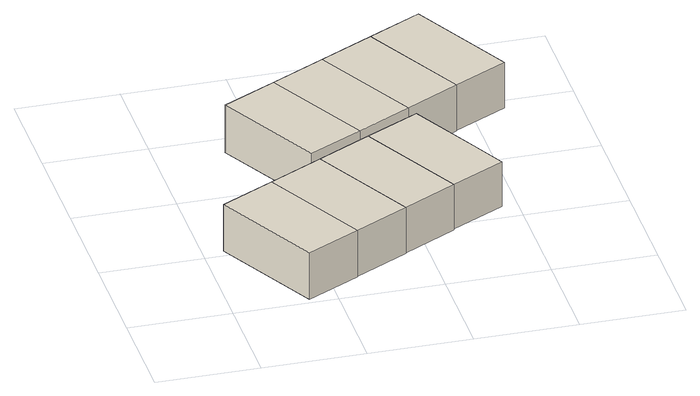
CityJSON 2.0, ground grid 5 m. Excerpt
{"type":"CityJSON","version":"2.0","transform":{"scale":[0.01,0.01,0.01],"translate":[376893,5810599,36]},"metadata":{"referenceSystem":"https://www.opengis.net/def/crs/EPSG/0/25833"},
"CityObjects":{
"building1":{"type":"Building","attributes":{"Gemeindeschluessel":"11000006","BezugspunktDach":"2200","function":"31001_2463","measuredHeight":2.47,"storeysAboveGround":1},"address":[{"country":"Germany","locality":"Berlin","thoroughfareNumber":"20 (11)","thoroughfareName":"Am Beelitzhof"}],"geometry":[{"type":"Solid","lod":"1","boundaries":[[[[0,1,2,3]],[[4,5,6,7]],[[4,7,3,2]],[[5,4,2,1]],[[6,5,1,0]],[[7,6,0,3]]]]}]},
"building2":{"type":"Building","attributes":{"Gemeindeschluessel":"11000006","BezugspunktDach":"2200","function":"31001_2463","measuredHeight":2.45,"storeysAboveGround":1},"address":[{"country":"Germany","locality":"Berlin","thoroughfareNumber":"20 (12)","thoroughfareName":"Am Beelitzhof"}],"geometry":[{"type":"Solid","lod":"1","boundaries":[[[[1,8,9,2]],[[10,11,12,13]],[[10,13,2,9]],[[11,10,9,8]],[[12,11,8,1]],[[13,12,1,2]]]]}]},
"building3":{"type":"Building","attributes":{"Gemeindeschluessel":"11000006","BezugspunktDach":"2200","function":"31001_2463","measuredHeight":2.52,"storeysAboveGround":1},"address":[{"country":"Germany","locality":"Berlin","thoroughfareNumber":"20 (7)","thoroughfareName":"Am Beelitzhof"}],"geometry":[{"type":"Solid","lod":"1","boundaries":[[[[14,15,16,17]],[[18,19,20,21]],[[18,21,17,16]],[[19,18,16,15]],[[20,19,15,14]],[[21,20,14,17]]]]}]},
"building4":{"type":"Building","attributes":{"Gemeindeschluessel":"11000006","BezugspunktDach":"2200","function":"31001_2463","measuredHeight":2.42,"storeysAboveGround":1},"address":[{"country":"Germany","locality":"Berlin","thoroughfareNumber":"20 (13)","thoroughfareName":"Am Beelitzhof"}],"geometry":[{"type":"Solid","lod":"1","boundaries":[[[[8,22,23,9]],[[24,25,26,27]],[[24,27,9,23]],[[25,24,23,22]],[[26,25,22,8]],[[27,26,8,9]]]]}]},
"building5":{"type":"Building","attributes":{"Gemeindeschluessel":"11000006","BezugspunktDach":"2200","function":"31001_2463","measuredHeight":2.45,"storeysAboveGround":1},"address":[{"country":"Germany","locality":"Berlin","thoroughfareNumber":"20 (8)","thoroughfareName":"Am Beelitzhof"}],"geometry":[{"type":"Solid","lod":"1","boundaries":[[[[15,28,29,16]],[[30,31,32,33]],[[30,33,16,29]],[[31,30,29,28]],[[32,31,28,15]],[[33,32,15,16]]]]}]},
"building6":{"type":"Building","attributes":{"Gemeindeschluessel":"11000006","BezugspunktDach":"2200","function":"31001_2463","measuredHeight":2.36,"storeysAboveGround":1},"address":[{"country":"Germany","locality":"Berlin","thoroughfareNumber":"20 (14)","thoroughfareName":"Am Beelitzhof"}],"geometry":[{"type":"Solid","lod":"1","boundaries":[[[[22,34,35,36,23]],[[37,38,39,40,41]],[[37,41,23,36]],[[38,37,36,35]],[[39,38,35,34]],[[40,39,34,22]],[[41,40,22,23]]]]}]},
"building7":{"type":"Building","attributes":{"Gemeindeschluessel":"11000006","BezugspunktDach":"2200","function":"31001_2463","measuredHeight":2.45,"storeysAboveGround":1},"address":[{"country":"Germany","locality":"Berlin","thoroughfareNumber":"20 (9)","thoroughfareName":"Am Beelitzhof"}],"geometry":[{"type":"Solid","lod":"1","boundaries":[[[[28,42,43,29]],[[44,45,31,30]],[[44,30,29,43]],[[45,44,43,42]],[[31,45,42,28]],[[30,31,28,29]]]]}]},
"building8":{"type":"Building","attributes":{"Gemeindeschluessel":"11000006","BezugspunktDach":"2200","function":"31001_2463","measuredHeight":2.41,"storeysAboveGround":1},"address":[{"country":"Germany","locality":"Berlin","thoroughfareNumber":"20 (10)","thoroughfareName":"Am Beelitzhof"}],"geometry":[{"type":"Solid","lod":"1","boundaries":[[[[42,46,47,43]],[[48,49,50,51]],[[48,51,43,47]],[[49,48,47,46]],[[50,49,46,42]],[[51,50,42,43]]]]}]}
},
"vertices":[
[367,29,282],[630,166,282],[361,680,282],[99,542,282],[361,680,35],[630,166,35],[367,29,35],[99,542,35],
[894,305,282],[626,819,282],[626,819,37],[894,305,37],[630,166,37],[361,680,37],
[599,865,288],[863,1003,288],[593,1517,288],[328,1378,288],[593,1517,36],[863,1003,36],[599,865,36],[328,1378,36],
[1158,443,282],[889,957,282],[889,957,41],[1158,443,41],[894,305,41],[626,819,41],
[1128,1142,288],[858,1656,288],[858,1656,43],[1128,1142,43],[863,1003,43],[593,1517,43],
[1420,580,282],[1332,752,282],[1152,1094,282],[1152,1094,46],[1332,752,46],[1420,580,46],[1158,443,46],[889,957,46],
[1392,1281,288],[1122,1794,288],[1122,1794,43],[1392,1281,43],
[1653,1417,288],[1384,1932,288],[1384,1932,47],[1653,1417,47],[1392,1281,47],[1122,1794,47]
]}
